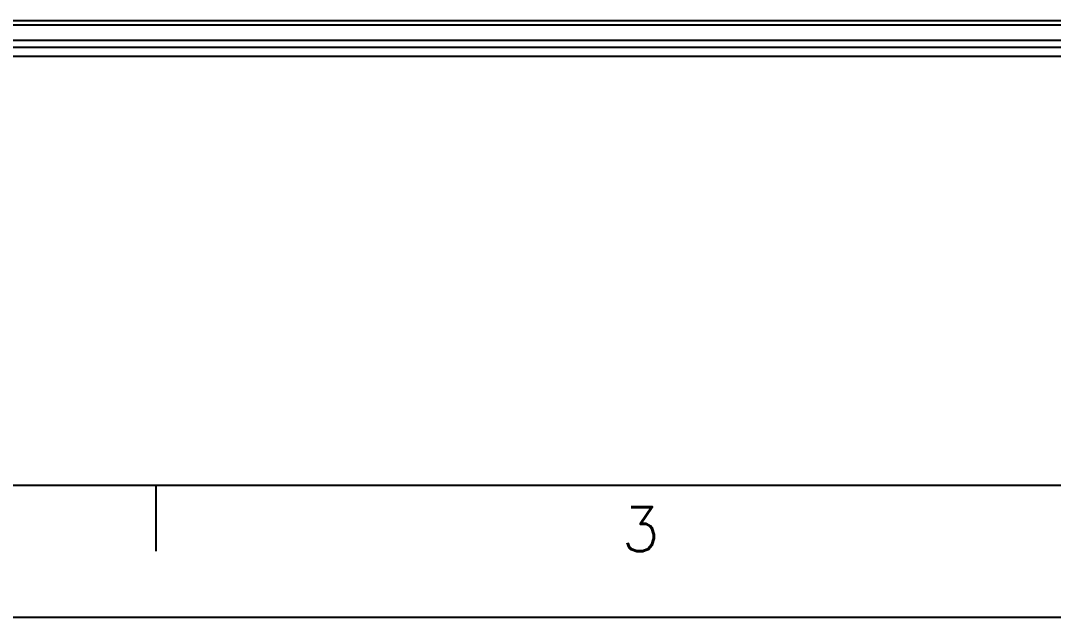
# Model space of a CAD drawing. Header units: inches. Extents: x -3457 to 3579, y -2730 to 2631.
# Drawn here: x -1955 to 8, y -2730 to -1596 of the extents above; entities that cross this region are included whole.
import ezdxf
from ezdxf.enums import TextEntityAlignment as Align

# ---------------------------------------------------------------- set-up
doc = ezdxf.new("R2010")
doc.units = ezdxf.units.IN
doc.header["$MEASUREMENT"] = 0
doc.layers.add('Title Block', color=7, linetype='Continuous')
doc.styles.add('Roman', font='romans')

# ---------------------------------------------------------------- blocks, each defined once
blk = doc.blocks.new('ANSI_border_C')
at = {"layer": 'Title Block'}
for p, q in [((0.5, 0.75), (20.5, 0.75)), ((5.25, 0.375), (5.25, 0.75)), ((0, 0), (21, 0))]:
    blk.add_line(p, q, dxfattribs=at)
at = {"layer": 'Title Block', "style": 'Roman'}
blk.add_text('3', height=0.25, dxfattribs=at).set_placement((8, 0.5), align=Align.MIDDLE_CENTER)

msp = doc.modelspace()

# ---------------------------------------------------------------- linework, layer by layer
for p, q in [((-2903.1, -1603.6), (2909.9, -1603.6)), ((-2888.6, -1595.5), (2895.3, -1595.5)), ((2963.5, -1646.4), (-2965.5, -1646.4)), ((-2955.9, -1632.7), (2962.8, -1632.7)), ((-2995.1, -1662.8), (2996.2, -1663.5))]:
    msp.add_line(p, q)

# ---------------------------------------------------------------- block references
at = {"xscale": 335.062265514707, "yscale": 335.062265514707, "zscale": 335.062265514707}
msp.add_blockref('ANSI_border_C', (-3456.9, -2729.7), dxfattribs=at)

doc.saveas('drawing.dxf')
